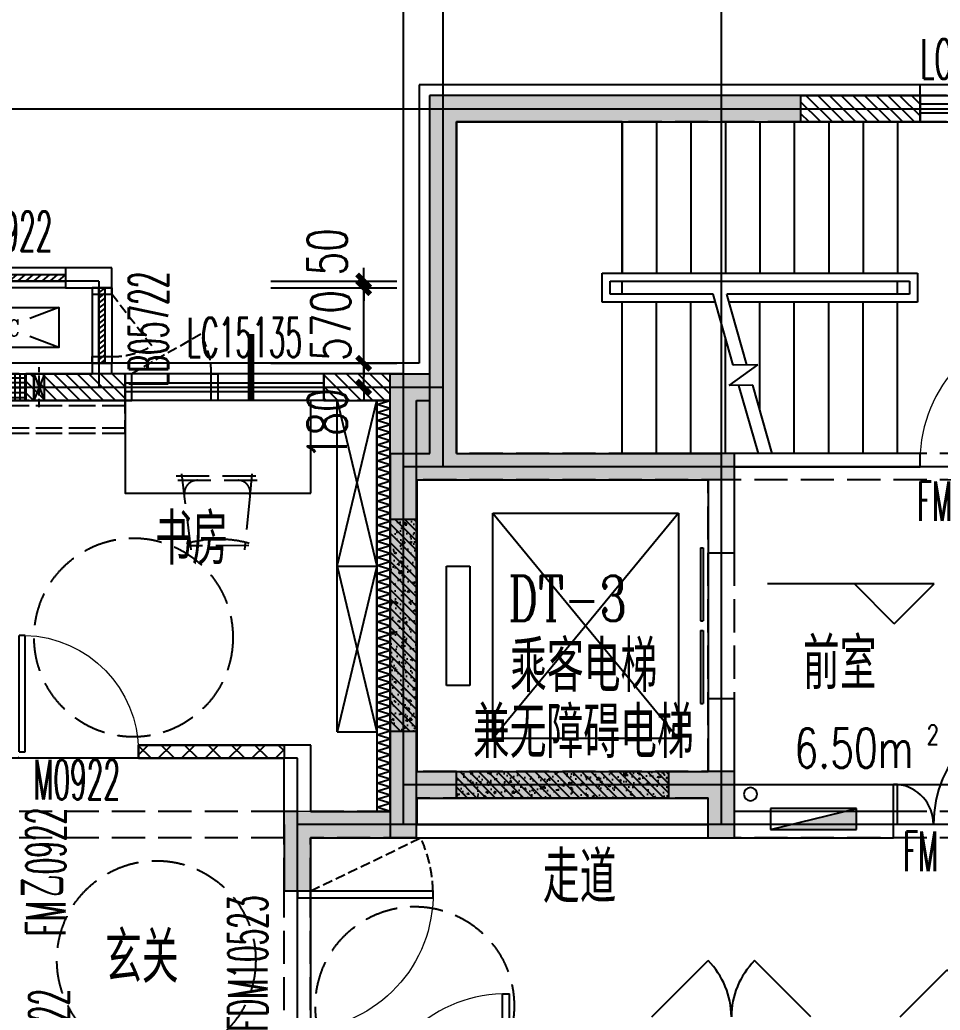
# Model space of a CAD drawing. Header units: millimetres. Extents: x 815519 to 890079, y 147095 to 251022.
# Drawn here: x 857584 to 864531, y 163096 to 170566 of the extents above; entities that cross this region are included whole.
import ezdxf

# ---------------------------------------------------------------- set-up
doc = ezdxf.new("R2010")
doc.units = ezdxf.units.MM
doc.header["$LTSCALE"] = 1000
for name, pattern in [('__DASH', [0.35, 0.25, -0.1]), ('DASH', [0.35, 0.25, -0.1]), ('DOTE', [61.468, 50.8, -5.08, 0.508, -5.08])]:
    doc.linetypes.add(name, pattern=pattern)
doc.layers.get('Defpoints').update_dxf_attribs({"color": 1})
for name, color, linetype in [('00000602', 7, 'Continuous'), ('A-WIND（门窗）', 155, 'Continuous'), ('DIM_ELEV', 3, 'Continuous'), ('DIM_IDEN', 3, 'Continuous'), ('DIM_SYMB', 3, 'Continuous'), ('DOOR_FIRE', 4, 'Continuous'), ('DOOR_FIRE_TEXT', 7, 'Continuous'), ('EQUIP_消火栓', 7, 'Continuous'), ('EVTR', 52, 'Continuous'), ('KTIAO', 125, 'Continuous'), ('PC_预制外墙', 11, 'Continuous'), ('PC_预制外墙填充', 252, 'Continuous'), ('PUB_DIM', 3, 'Continuous'), ('PUB_HATCH', 8, 'Continuous'), ('PUB_TEXT', 7, 'Continuous'), ('SPACE', 7, 'Continuous'), ('STAIR', 52, 'Continuous'), ('SURFACE', 6, 'Continuous'), ('VPIPE-消防', 1, 'Continuous'), ('WALL', 2, 'Continuous'), ('WINDOW', 4, 'Continuous'), ('WINDOW_TEXT', 7, 'Continuous'), ('家具', 47, 'Continuous'), ('屋面索引', 6, 'Continuous'), ('总内隔墙', 30, 'Continuous'), ('柱', 2, 'Continuous'), ('梁虚线', 134, 'DASH'), ('深色米黄', 30, 'Continuous'), ('看线', 163, 'Continuous'), ('砼墙', 3, 'Continuous'), ('空调', 9, 'Continuous'), ('面积框', 6, 'Continuous')]:
    doc.layers.add(name, color=color, linetype=linetype)
doc.layers.add('DOTE', color=1, linetype='DOTE', plot=False)
doc.layers.add('预留洞-空调', color=6, linetype='Continuous', lineweight=25)
doc.styles.add('_TCH_DIM_T3', font='SIMPLEX.shx', dxfattribs={"width": 0.7, "bigfont": 'GBCBIG.shx'})
doc.styles.add('_TCH_LABEL', font='COMPLEX', dxfattribs={"bigfont": 'GBCBIG'})
doc.styles.add('_TCH_SPACE', font='SIMPLEX', dxfattribs={"height": 5, "bigfont": 'GBCBIG'})
doc.styles.add('_TCH_WINDOW', font='SIMPLEX', dxfattribs={"height": 3.5, "bigfont": 'GBCBIG'})
doc.styles.add('COMPLEX', font='COMPLEX')
doc.dimstyles.new('_TCH_ARCH&&100', dxfattribs={"dimtxt": 297.5, "dimasz": 100, "dimexe": 250, "dimexo": 300, "dimgap": 100, "dimtad": 1, "dimdec": 0, "dimzin": 0, "dimdsep": 46, "dimtxsty": '_TCH_DIM_T3', "dimblk": 'ARCHTICK', "dimcen": 0.09, "dimclrt": 7, "dimazin": 2, "dimtfac": 1, "dimtdec": 0, "dimtix": 1, "dimtmove": 2, "dimatfit": 3, "dimfxl": 1, "dimtolj": 1, "dimtzin": 0, "dimarcsym": 0})
pattern_1 = [(45, (0, 0), (-35.355339, 35.355339), []), (50, (0, 0), (143.452037, -12.550427), [15, -165]), (355, (0, 0), (-27.750267, 150.438427), [12, -132]), (100.4514, (11.95, -1.05), (115.701876, 137.88791), [12.748038, -140.228422]), (46.1842, (0, 40), (213.44821, -33.103803), [22.5, -247.5]), (96.6356, (17.79, 37.24), (186.93254, 194.823574), [19.12206, -210.3426]), (351.1842, (0, 40), (186.93239, 194.82372), [18, -198]), (21, (20, 30), (119.38141, -80.523778), [15, -165]), (326, (20, 30), (48.663066, 145.03001), [12, -132]), (71.4514, (29.95, 23.29), (168.044526, 64.5061), [12.748038, -140.228422]), (37.5, (0, 0), (2.431971, 66.5787708), [0, -130.4, 0, -134, 0, -132.5]), (7.5, (0, 0), (52.6139075, 78.882342), [0, -76.4, 0, -127.4, 0, -50.5]), (327.5, (-44.6, 0), (106.764487, -4.5109743), [0, -50, 0, -156, 0, -207]), (317.5, (-64.6, 0), (116.637234, 20.020996), [0, -65, 0, -103.6, 0, -147])]

# ---------------------------------------------------------------- blocks, each defined once
blk = doc.blocks.new('_ArchTick')
at = {"color": 0, "linetype": 'ByBlock', "const_width": 0.4}
blk.add_lwpolyline([(-0.5, -0.5), (0.5, 0.5)], dxfattribs=at)
blk = doc.blocks.new('*D722')
at = {"layer": 'Defpoints', "color": 0, "transparency": 16777216}
for p in [(-330773.1, 359930), (-329773.1, 359930), (-330773.1, 359750)]:
    blk.add_point(p, dxfattribs=at)
at = {"layer": 'PUB_DIM', "color": 0, "lineweight": -2, "transparency": 16777216}
for p, q in [((-329773.1, 359930), (-329773.1, 360030)), ((-330473.1, 359930), (-329523.1, 359930)), ((-329773.1, 359750), (-329773.1, 359930)), ((-330473.1, 359750), (-329523.1, 359750)), ((-329773.1, 359750), (-329773.1, 359650))]:
    blk.add_line(p, q, dxfattribs=at)
at = {"layer": 'PUB_DIM', "color": 0, "lineweight": -2, "transparency": 16777216, "xscale": 100, "yscale": 100, "zscale": 100}
for p, rotation in [((-329773.1, 359930), 270), ((-329773.1, 359750), 90)]:
    blk.add_blockref('_ArchTick', p, dxfattribs=dict(at, rotation=rotation))
at = {"layer": 'PUB_DIM', "color": 7, "transparency": 16777216, "insert": (-330048.1, 359472.5), "char_height": 297.5, "attachment_point": 5, "rotation": 90, "style": '_TCH_DIM_T3'}
blk.add_mtext('\\A1;180', dxfattribs=at)
blk = doc.blocks.new('*D723')
at = {"layer": 'Defpoints', "color": 0, "transparency": 16777216}
for p in [(-330773.1, 360500), (-329773.1, 360500), (-330773.1, 359930)]:
    blk.add_point(p, dxfattribs=at)
at = {"layer": 'PUB_DIM', "color": 0, "lineweight": -2, "transparency": 16777216}
for p, q in [((-329773.1, 360500), (-329773.1, 360600)), ((-330473.1, 360500), (-329523.1, 360500)), ((-329773.1, 359930), (-329773.1, 360500)), ((-330473.1, 359930), (-329523.1, 359930)), ((-329773.1, 359930), (-329773.1, 359830))]:
    blk.add_line(p, q, dxfattribs=at)
at = {"layer": 'PUB_DIM', "color": 0, "lineweight": -2, "transparency": 16777216, "xscale": 100, "yscale": 100, "zscale": 100}
for p, rotation in [((-329773.1, 360500), 270), ((-329773.1, 359930), 90)]:
    blk.add_blockref('_ArchTick', p, dxfattribs=dict(at, rotation=rotation))
at = {"layer": 'PUB_DIM', "color": 7, "transparency": 16777216, "insert": (-330021.8, 360215), "char_height": 297.5, "attachment_point": 5, "rotation": 90, "style": '_TCH_DIM_T3'}
blk.add_mtext('\\A1;570', dxfattribs=at)
blk = doc.blocks.new('*D724')
at = {"layer": 'Defpoints', "color": 0, "transparency": 16777216}
for p in [(-330773.1, 360550), (-329773.1, 360550), (-330773.1, 360500)]:
    blk.add_point(p, dxfattribs=at)
at = {"layer": 'PUB_DIM', "color": 0, "lineweight": -2, "transparency": 16777216}
for p, q in [((-329773.1, 360550), (-329773.1, 360650)), ((-330473.1, 360550), (-329523.1, 360550)), ((-329773.1, 360500), (-329773.1, 360550)), ((-330473.1, 360500), (-329523.1, 360500)), ((-329773.1, 360500), (-329773.1, 360400))]:
    blk.add_line(p, q, dxfattribs=at)
at = {"layer": 'PUB_DIM', "color": 0, "lineweight": -2, "transparency": 16777216, "xscale": 100, "yscale": 100, "zscale": 100}
for p, rotation in [((-329773.1, 360550), 270), ((-329773.1, 360500), 90)]:
    blk.add_blockref('_ArchTick', p, dxfattribs=dict(at, rotation=rotation))
at = {"layer": 'PUB_DIM', "color": 7, "transparency": 16777216, "insert": (-330048.1, 360770.7), "char_height": 297.5, "attachment_point": 5, "rotation": 90, "style": '_TCH_DIM_T3'}
blk.add_mtext('\\A1;50', dxfattribs=at)
blk = doc.blocks.new('$DorLib2D$00000127')
at = {"color": 0, "linetype": 'Continuous'}
for p, q in [((-0.0333, 0.7949), (-0.5333, 0.7949)), ((-0.5333, 0.7949), (-0.5333, 0.6904)), ((-0.0333, 0.7949), (-0.0333, 0.6904)), ((0.0333, 0.7949), (0.0333, 0.6904)), ((0.5333, 0.7949), (0.0333, 0.7949)), ((0.5333, 0.7949), (0.5333, 0.6904)), ((-0.0333, 0.6904), (-0.5333, 0.6904)), ((0.5333, 0.6904), (0.0333, 0.6904)), ((0.5, 0.5), (-0.5, 0.5))]:
    blk.add_line(p, q, dxfattribs=at)
blk = doc.blocks.new('$DorLib2D$00000001')
for p, q in [((0.45, 0.975), (0.5, 0.975)), ((0.45, 0), (0.45, 0.975)), ((0.5, 0), (0.5, 0.975)), ((0.5, 0), (0.45, 0))]:
    blk.add_line(p, q)
at = {"lineweight": 13}
blk.add_arc((0.475, 0), 0.975, 91.46928, 180, dxfattribs=at)
blk = doc.blocks.new('$TCHSYS$WIN2D')
for p, q in [((-0.5, 0.5), (0.5, 0.5)), ((0.5, 0.1667), (-0.5, 0.1667)), ((0.5, -0.1667), (-0.5, -0.1667)), ((-0.5, -0.5), (0.5, -0.5))]:
    blk.add_line(p, q)
blk = doc.blocks.new('$DorLib2D$00000225')
at = {"color": 0}
for p, q in [((0.475, -0.0014), (0.475, 0.7521)), ((0.475, 0.7521), (0.5, 0.7521)), ((0.5, -0.0014), (0.5, 0.7521)), ((-0.5, 0), (-0.5, 0.252)), ((-0.475, 0.252), (-0.5, 0.252)), ((-0.475, 0), (-0.475, 0.252)), ((-0.475, 0), (-0.5, 0)), ((0.475, -0.0014), (0.5, -0.0014))]:
    blk.add_line(p, q, dxfattribs=at)
for centre, radius, start, end in [((0.5046, -0.0019), 0.7546, 92.24927, 179.72377), ((-0.5008, 0.0026), 0.2508, 359.78987, 84.09744)]:
    blk.add_arc(centre, radius, start, end, dxfattribs=at)
blk = doc.blocks.new('$DorLib2D$00000116')
at = {"color": 0}
for p, q in [((-0.5, 0), (-0.1464, 0.3536)), ((0.5, 0), (0.1464, 0.3536))]:
    blk.add_line(p, q, dxfattribs=at)
for centre, start, end in [((-0.5, 0), 0, 45), ((0.5, 0), 135, 180)]:
    blk.add_arc(centre, 0.5, start, end, dxfattribs=at)
blk = doc.blocks.new('10#-2单元-3C左侧楼梯间')
at = {"layer": 'EVTR'}
for p, q in [((-201595, 485250), (-200195, 485250)), ((-201595, 483550), (-201595, 485250)), ((-201595, 485250), (-200195, 483550)), ((-200195, 485250), (-201595, 483550)), ((-200195, 485250), (-200195, 483550)), ((-201945, 484850), (-201770, 484850)), ((-201945, 483950), (-201945, 484850)), ((-201770, 484850), (-201770, 483950)), ((-201770, 483950), (-201945, 483950)), ((-200195, 483550), (-201595, 483550))]:
    blk.add_line(p, q, dxfattribs=at)
at = {"layer": 'SURFACE'}
for p, q in [((-196990, 488480), (-202150, 488480)), ((-202150, 488480), (-202150, 486380)), ((-198370, 488400.3), (-198370, 488480))]:
    blk.add_line(p, q, dxfattribs=at)
at = {"layer": 'WALL'}
for p, q in [((-202070, 485700), (-202070, 488400)), ((-198370, 488400), (-202070, 488400)), ((-198370, 488200), (-198370, 488400)), ((-201870, 485700), (-201870, 488200)), ((-201870, 488200), (-198370, 488200)), ((-202370, 485700), (-202370, 483200)), ((-202370, 485700), (-202070, 485700)), ((-201870, 485700), (-199870, 485700)), ((-198370, 485700), (-199870, 485700)), ((-198370, 485600), (-198370, 485700)), ((-199770, 485600), (-198370, 485600)), ((-199770, 484950), (-199770, 485600)), ((-202170, 485500), (-202170, 483300)), ((-202170, 485500), (-201970, 485500)), ((-201970, 485500), (-199970, 485500)), ((-199970, 485500), (-199970, 484950)), ((-199970, 484950), (-199770, 484950)), ((-199770, 483850), (-199970, 483850)), ((-199970, 483850), (-199970, 483300)), ((-199770, 483200), (-199770, 483850)), ((-202170, 483300), (-199970, 483300)), ((-202370, 483200), (-202370, 482800)), ((-199770, 483000), (-199770, 483200)), ((-202170, 483100), (-199970, 483100)), ((-202170, 483100), (-202170, 482900)), ((-199970, 482900), (-199970, 483100)), ((-198570, 483000), (-199770, 483000)), ((-198570, 482800), (-198570, 483000)), ((-202170, 482900), (-199970, 482900)), ((-202370, 482800), (-199870, 482800)), ((-199870, 482800), (-198570, 482800))]:
    blk.add_line(p, q, dxfattribs=at)
at = {"layer": 'DOOR_FIRE'}
for name, p, xscale, yscale, zscale in [('$DorLib2D$00000001', (-197845, 485650), 1050, 1050, 100), ('$DorLib2D$00000225', (-197970, 482900), 1200, 1200, 200)]:
    blk.add_blockref(name, p, dxfattribs=dict(at, xscale=xscale, yscale=yscale, zscale=zscale))
at = {"layer": 'DOOR_FIRE', "zscale": 100, "rotation": 180}
for p, xscale, yscale in [((-199795, 481450), -1200, -1200), ((-198020, 481450), -1000, -1000)]:
    blk.add_blockref('$DorLib2D$00000116', p, dxfattribs=dict(at, xscale=xscale, yscale=yscale))
at = {"layer": 'WINDOW'}
ref = blk.add_blockref('$TCHSYS$WIN2D', (-197920, 488300), dxfattribs=dict(at, xscale=900, yscale=-200, zscale=900))
ref.add_attrib('A', 'LC09135', (-198368, 488526.2), dxfattribs={"layer": 'WINDOW_TEXT', "height": 297.5, "style": '_TCH_WINDOW', "width": 0.494118})
at = {"layer": 'WINDOW', "xscale": 1100, "yscale": 200, "zscale": 1100, "rotation": 90}
blk.add_blockref('$DorLib2D$00000127', (-199870, 484400), dxfattribs=at)
at = {"layer": 'DOOR_FIRE_TEXT', "style": '_TCH_WINDOW', "width": 0.494118}
for p in [(-198393, 485191.7), (-198498, 482550)]:
    blk.add_text('FM', height=297.5, dxfattribs=at).set_placement(p)
blk = doc.blocks.new('3A户型-平面')
at = {"layer": 'WINDOW'}
ref = blk.add_blockref('$DorLib2D$00000001', (1068106, -1137121), dxfattribs=dict(at, xscale=1050, yscale=1050, zscale=1050))
ref.add_attrib('A', 'FDM10523', (1067570.5, -1137603.4), dxfattribs={"layer": 'WINDOW_TEXT', "height": 297.5, "style": '_TCH_WINDOW', "width": 0.494118})
blk = doc.blocks.new('10#楼-房间功能')
at = {"layer": 'PUB_TEXT', "style": '_TCH_LABEL'}
for s, p in [('书房', (-331347.4, 418422.4)), ('前室', (-326458, 417482.2)), ('乘客电梯', (-328668, 417461.7)), ('兼无障碍电梯', (-328948.9, 416963.2)), ('走道', (-328420.8, 415871)), ('玄关', (-331725.6, 415266.5))]:
    blk.add_text(s, height=385.82, dxfattribs=at).set_placement(p)
at = {"layer": 'PUB_TEXT', "style": '_TCH_LABEL', "width": 0.705882}
blk.add_text('DT-3', height=340, dxfattribs=at).set_placement((-328682, 417997.2))
blk = doc.blocks.new('10#-剪力墙-初')
at = {"layer": 'PUB_HATCH'}
blk.add_hatch(color=256, dxfattribs=at).paths.add_polyline_path([(674412.9, -136000.9), (674412.9, -133900.9), (671612.9, -133900.6), (671612.9, -134100.6), (674212.9, -134100.9), (674212.9, -136600.9), (672112.9, -136600.9), (672112.9, -136800.9), (674512.9, -136800.9), (674512.9, -139000.9), (672112.9, -139000.9), (672112.9, -139500.9), (672312.9, -139500.9), (672312.9, -139200.9), (674512.9, -139200.9), (674512.9, -139500.9), (675312.9, -139500.9), (675312.9, -139900.9), (675512.9, -139900.9), (675512.9, -139300.9), (674712.9, -139300.9), (674712.9, -136000.9)])
at = {"layer": '柱', "color": 6, "ltscale": 1, "const_width": 10}
for points in [[(674212.9, -136000.9), (674212.9, -136600.9)], [(674712.9, -136800.9), (674712.9, -136000.9), (674412.9, -136000.9)], [(674212.9, -136800.9), (674512.9, -136800.9)]]:
    blk.add_lwpolyline(points, dxfattribs=at)
at = {"layer": '砼墙', "color": 5, "ltscale": 1, "const_width": 10}
for points in [[(674212.9, -136000.9), (674212.9, -134100.9), (671612.9, -134100.6), (671612.9, -133900.6), (674412.9, -133900.9), (674412.9, -136000.9)], [(674212.9, -136800.9), (672112.9, -136800.9), (672112.9, -136600.9), (674212.9, -136600.9)], [(674712.9, -136800.9), (674712.9, -139000.9), (674712.9, -139300.9), (675512.9, -139300.9), (675512.9, -139900.9), (675312.9, -139900.9), (675312.9, -139500.9), (674512.9, -139500.9), (674512.9, -139200.9), (672312.9, -139200.9), (672312.9, -139500.9), (672112.9, -139500.9), (672112.9, -139000.9), (674512.9, -139000.9), (674512.9, -136800.9)]]:
    blk.add_lwpolyline(points, dxfattribs=at)
blk = doc.blocks.new('dddfg')
at = {"layer": '空调'}
for p, q in [((-230086.3, 24543.2), (-230086.3, 24368.2)), ((-229986.3, 24543.2), (-230086.3, 24543.2)), ((-230046.3, 24543.2), (-230046.3, 24368.2)), ((-229836.3, 24543.2), (-229936.3, 24543.2)), ((-229876.3, 24543.2), (-229876.3, 24368.2)), ((-229836.3, 24543.2), (-229836.3, 24368.2)), ((-230086.3, 24318.2), (-230086.3, 24118.2)), ((-230046.3, 24318.2), (-230046.3, 24118.2)), ((-229876.3, 24318.2), (-229876.3, 24118.2)), ((-229836.3, 24318.2), (-229836.3, 24118.2)), ((-230086.3, 24068.2), (-230086.3, 23868.2)), ((-230046.3, 24068.2), (-230046.3, 23868.2)), ((-229876.3, 24068.2), (-229876.3, 23868.2)), ((-229836.3, 24068.2), (-229836.3, 23868.2)), ((-230086.3, 23818.2), (-230086.3, 23643.2)), ((-230046.3, 23818.2), (-230046.3, 23643.2)), ((-229876.3, 23818.2), (-229876.3, 23643.2)), ((-229836.3, 23818.2), (-229836.3, 23643.2)), ((-230086.3, 23643.2), (-229986.3, 23643.2)), ((-229936.3, 23643.2), (-229836.3, 23643.2))]:
    blk.add_line(p, q, dxfattribs=at)
blk = doc.blocks.new('空调室外机')
at = {"linetype": 'ByBlock', "ltscale": 0.4}
for p, q in [((-375.2, 159.4), (-155.4, 76.9)), ((205, 76.9), (424.8, 159.4)), ((-375.2, -140.6), (-155.4, -58.2)), ((205, -58.2), (424.8, -140.6))]:
    blk.add_line(p, q, dxfattribs=at)
blk.add_lwpolyline([(424.8, -140.6), (424.8, 159.4), (-375.2, 159.4), (-375.2, -140.6)], close=True, dxfattribs=at)
at = {"style": 'COMPLEX', "width": 0.8}
blk.add_attdef('AC', (-83.7, -57, 0), '', height=125, dxfattribs=at)
blk = doc.blocks.new('$WINLIB2D$00000001')
for p, q in [((-0.5, 0.5), (0.5, 0.5)), ((-0.5, 0.5), (-0.5, -0.5)), ((0.5, -0.5), (0.5, 0.5)), ((0.5, 0.1667), (-0.5, 0.1667)), ((0.5, -0.1667), (-0.5, -0.1667)), ((-0.5, -0.5), (0.5, -0.5))]:
    blk.add_line(p, q)
blk = doc.blocks.new('$WINLIB2D$00000039')
at = {"color": 0}
for points in [[(-0.5, 0.5), (-0.5, -0.5)], [(0.5, 0.5), (-0.5, 0.5)], [(0.5, -0.5), (0.5, 0.5)], [(-0.5, 0.1667), (0.5, 0.1667)], [(-0.3839, -0.1667), (-0.448, 0.1667)], [(-0.3159, -0.1667), (-0.38, 0.1667)], [(-0.2479, -0.1667), (-0.312, 0.1667)], [(-0.1799, -0.1667), (-0.244, 0.1667)], [(-0.1119, -0.1667), (-0.176, 0.1667)], [(-0.0439, -0.1667), (-0.108, 0.1667)], [(0.0241, -0.1667), (-0.04, 0.1667)], [(0.0921, -0.1667), (0.028, 0.1667)], [(0.16, -0.1667), (0.0959, 0.1667)], [(0.228, -0.1667), (0.1639, 0.1667)], [(0.296, -0.1667), (0.2319, 0.1667)], [(0.364, -0.1667), (0.2999, 0.1667)], [(0.432, -0.1667), (0.3679, 0.1667)], [(0.5, -0.1667), (0.4359, 0.1667)], [(-0.4519, -0.1667), (-0.5, 0.0836)], [(-0.5, -0.1667), (0.5, -0.1667)], [(0.5, -0.5), (-0.5, -0.5)]]:
    blk.add_lwpolyline(points, dxfattribs=at)
blk = doc.blocks.new('3-Ba户型-右')
at = {"layer": 'A-WIND（门窗）', "linetype": 'DASH', "ltscale": 0.3}
for p, q in [((-682329.1, 357710.4), (-682629.1, 358100)), ((-681959.4, 357800), (-682479.1, 357500)), ((-681129.1, 353600), (-680298.3, 354000))]:
    blk.add_line(p, q, dxfattribs=at)
at = {"layer": 'A-WIND（门窗）'}
for points in [[(-682629.1, 358150), (-682779.1, 358150), (-682779.1, 358100), (-682629.1, 358100)], [(-682629.1, 357580), (-682779.1, 357580), (-682779.1, 357630), (-682629.1, 357630)], [(-682529.1, 357500), (-682529.1, 357300), (-682479.1, 357300), (-682479.1, 357500)], [(-681829.1, 357500), (-681829.1, 357300), (-681879.1, 357300), (-681879.1, 357500)]]:
    blk.add_lwpolyline(points, close=True, dxfattribs=at)
at = {"layer": 'A-WIND（门窗）', "linetype": 'DASH', "ltscale": 0.3}
for centre, radius, start, end in [((-682479.1, 357500), 600, 0, 30), ((-682629.1, 358230), 600, 270, 300), ((-681229.1, 353573.7), 1023.7, 1.46928, 24.60508)]:
    blk.add_arc(centre, radius, start, end, dxfattribs=at)
at = {"layer": 'STAIR', "color": 8, "linetype": '__DASH'}
for centre in [(-682466.1, 355511.3), (-682294.2, 353077.7), (-680343.3, 352731.8)]:
    blk.add_circle(centre, 750, dxfattribs=at)
at = {"layer": 'SURFACE'}
for p, q in [((-682779.1, 357580), (-684079.1, 357580)), ((-680309.1, 357580), (-682629.1, 357580))]:
    blk.add_line(p, q, dxfattribs=at)
at = {"layer": 'WALL'}
for p, q in [((-682629.1, 358300), (-682979.1, 358300)), ((-682979.1, 358300), (-682979.1, 358150)), ((-682629.1, 358150), (-682629.1, 358300)), ((-682979.1, 358150), (-682779.1, 358150)), ((-682779.1, 358150), (-682629.1, 358150)), ((-682629.1, 357580), (-682779.1, 357580)), ((-682779.1, 357580), (-682779.1, 357500)), ((-682629.1, 357500), (-682629.1, 357580)), ((-683429.1, 357500), (-682779.1, 357500)), ((-682529.1, 357500), (-682629.1, 357500)), ((-682529.1, 357300), (-682529.1, 357500)), ((-680429.1, 357500), (-681029.1, 357500)), ((-681029.1, 357500), (-681029.1, 357300)), ((-680429.1, 357500), (-680229.1, 357500)), ((-683429.1, 357300), (-682629.1, 357300)), ((-682629.1, 357300), (-682529.1, 357300)), ((-681029.1, 357300), (-680529.1, 357300)), ((-680529.1, 354200), (-680529.1, 357300)), ((-680329.1, 354000), (-680329.1, 357300)), ((-680329.1, 357300), (-680229.1, 357300)), ((-681129.1, 354700), (-682429.1, 354700)), ((-682429.1, 354700), (-682429.1, 354600)), ((-681129.1, 354200), (-681129.1, 354700)), ((-682429.1, 354600), (-681329.1, 354600)), ((-681329.1, 354100), (-681329.1, 354600)), ((-681129.1, 354200), (-680529.1, 354200)), ((-681329.1, 354100), (-681329.1, 353600)), ((-681129.1, 354000), (-680329.1, 354000)), ((-681129.1, 353600), (-681129.1, 354000)), ((-681329.1, 353600), (-681129.1, 353600))]:
    blk.add_line(p, q, dxfattribs=at)
at = {"layer": 'WINDOW'}
blk.add_line((-681129.1, 352550), (-681129.1, 353600), dxfattribs=at)
at = {"layer": '家具'}
for p, q in [((-680929.1, 354799.9), (-680929.1, 357299.9)), ((-680929.1, 356049.9), (-680629.1, 357299.9)), ((-680929.1, 357299.9), (-680629.1, 356049.9)), ((-680629.1, 354799.9), (-680629.1, 357299.9)), ((-680929.1, 356049.9), (-680629.1, 356049.9)), ((-680929.1, 356049.9), (-680629.1, 354799.9)), ((-680629.1, 356049.9), (-680929.1, 354799.9)), ((-680929.1, 354799.9), (-680629.1, 354799.9))]:
    blk.add_line(p, q, dxfattribs=at)
at = {"layer": '家具', "linetype": 'DASH'}
for p, q in [((-682144, 356730.1), (-681515.3, 356730.1)), ((-682081.3, 356578.5), (-682102.4, 356746.6)), ((-681572.1, 356746.6), (-681588.6, 356577.1)), ((-682131.9, 356697.1), (-681527.4, 356697.1)), ((-682030.3, 356172.4), (-682081, 356576.1)), ((-681588.7, 356576.1), (-681628.1, 356172.4)), ((-681594.9, 356204.3), (-682064, 356202.1))]:
    blk.add_line(p, q, dxfattribs=at)
at = {"layer": '家具'}
blk.add_lwpolyline([(-681129.1, 356599.9), (-681129.1, 357299.9), (-682529.1, 357299.9), (-682529.1, 356599.9)], close=True, dxfattribs=at)
at = {"layer": '家具', "linetype": 'DASH'}
for centre, radius, start, end in [((-681984, 356598.1), 99, 90, 185.71059), ((-681677, 356605.9), 91.2, 348.84673, 88.82053), ((-681825.5, 355374.1), 878.6, 74.67211, 105.89044)]:
    blk.add_arc(centre, radius, start, end, dxfattribs=at)
at = {"layer": '深色米黄'}
blk.add_line((-680629.1, 357299.9), (-680629.1, 354200), dxfattribs=at)
at = {"layer": 'KTIAO', "extrusion": (0, 0, -1)}
ref = blk.add_blockref('空调室外机', (683404.2, 357840.6), dxfattribs=dict(at, zscale=-1))
ref.add_attrib('AC', '2AC', (-683587.2, 357783.6), dxfattribs={"layer": '0', "height": 125, "style": 'COMPLEX', "width": 0.8})
at = {"layer": 'WINDOW'}
ref = blk.add_blockref('$WINLIB2D$00000039', (-683429.1, 358225), dxfattribs=dict(at, xscale=900, yscale=-150, zscale=900, rotation=359.9999974815812))
ref.add_attrib('A', 'LB0922', (-683821.1, 358426.2), dxfattribs={"layer": 'WINDOW_TEXT', "height": 297.5, "rotation": 360, "style": '_TCH_WINDOW', "width": 0.494118})
ref = blk.add_blockref('$WINLIB2D$00000039', (-682704.1, 357865), dxfattribs=dict(at, xscale=570, yscale=150, zscale=570, rotation=89.999999999975))
ref.add_attrib('A', 'LB05722', (-682205.3, 357403), dxfattribs={"layer": 'WINDOW_TEXT', "height": 297.5, "rotation": 90, "style": '_TCH_WINDOW', "width": 0.494118})
ref = blk.add_blockref('$WINLIB2D$00000001', (-681779.1, 357400), dxfattribs=dict(at, xscale=-1500, yscale=-200, zscale=-1500, rotation=359.999997727804))
ref.add_attrib('A', 'LC15135', (-682063.1, 357626.2), dxfattribs={"layer": 'WINDOW_TEXT', "height": 297.5, "rotation": 360, "style": '_TCH_WINDOW', "width": 0.494118})
ref = blk.add_blockref('$DorLib2D$00000001', (-682879.1, 354650), dxfattribs=dict(at, xscale=-900, yscale=900, zscale=-900, rotation=359.9999977879744))
ref.add_attrib('A', 'M0922', (-683222.1, 354290.3), dxfattribs={"layer": 'WINDOW_TEXT', "height": 297.5, "rotation": 360, "style": '_TCH_WINDOW', "width": 0.494118})
ref = blk.add_blockref('$DorLib2D$00000001', (-681229.1, 353075), dxfattribs=dict(at, xscale=1050, yscale=-1050, zscale=1050, rotation=90))
ref.add_attrib('A', 'FDM10523', (-681455.3, 352539.5), dxfattribs={"layer": 'WINDOW_TEXT', "height": 297.5, "rotation": 90, "style": '_TCH_WINDOW', "width": 0.494118})
ref = blk.add_blockref('$DorLib2D$00000001', (-683479.1, 352550), dxfattribs=dict(at, xscale=900, yscale=900, zscale=900, rotation=90))
ref.add_attrib('A', 'M0922', (-682955.3, 352207), dxfattribs={"layer": 'WINDOW_TEXT', "height": 297.5, "rotation": 90, "style": '_TCH_WINDOW', "width": 0.494118})
at = {"layer": '空调', "rotation": 270}
blk.add_blockref('dddfg', (-707072.3, 127213.7), dxfattribs=at)
at = {"layer": 'DOOR_FIRE_TEXT', "style": '_TCH_WINDOW'}
for s, height, width, p in [('0922', 297.5, 0.494118, (-682979.1, 353724)), ('乙', 337.6, 0.7, (-682979.1, 353552)), ('FM', 297.5, 0.494118, (-682979.1, 353258))]:
    blk.add_text(s, height=height, rotation=90, dxfattribs=dict(at, width=width)).set_placement(p)
blk = doc.blocks.new('A$C1AEB30FF')
h = blk.add_hatch(color=8)
h.dxf.hatch_style = 1
h.paths.add_polyline_path([(40, -200), (0, -100), (40, 0)])
h.paths.add_polyline_path([(-40, -200), (0, -100), (-40, 0)])
at = {"color": 2, "linetype": 'DASH', "ltscale": 0.25}
blk.add_lwpolyline([(0, 50), (0, -250)], dxfattribs=at)
for points in [[(40, -200), (40, 0), (-40, 0), (-40, -200), (40, -200)], [(-40, -200), (0, -100), (-40, 0), (-40, -200)], [(40, -200), (0, -100), (40, 0), (40, -200)]]:
    blk.add_lwpolyline(points)
blk = doc.blocks.new("3B'雨水")
at = {"layer": '预留洞-空调', "xscale": -1, "rotation": 180}
blk.add_blockref('A$C1AEB30FF', (-543564.2, 696790.5), dxfattribs=at)
blk = doc.blocks.new('$LinePat$保温板2')
at = {"color": 0}
for p, q in [((0, -50), (15, 0)), ((15, 0), (30, -50))]:
    blk.add_line(p, q, dxfattribs=at)
blk = doc.blocks.new('井道隔声')
at = {"layer": '看线'}
blk.add_lwpolyline([(38400.4, 359649.9), (38300.4, 359649.9), (38300.4, 356550), (38400.4, 356550)], close=True, dxfattribs=at)
at = {"layer": '看线', "xscale": 2.026095496201461, "yscale": 2, "zscale": 2, "rotation": 90}
for p in [(38300.4, 359589.1), (38300.4, 359528.4), (38300.4, 359467.6), (38300.4, 359406.8), (38300.4, 359346), (38300.4, 359285.2), (38300.4, 359224.4), (38300.4, 359163.7), (38300.4, 359102.9), (38300.4, 359042.1), (38300.4, 358981.3), (38300.4, 358920.5), (38300.4, 358859.7), (38300.4, 358799), (38300.4, 358738.2), (38300.4, 358677.4), (38300.4, 358616.6), (38300.4, 358555.8), (38300.4, 358495.1), (38300.4, 358434.3), (38300.4, 358373.5), (38300.4, 358312.7), (38300.4, 358251.9), (38300.4, 358191.1), (38300.4, 358130.4), (38300.4, 358069.6), (38300.4, 358008.8), (38300.4, 357948), (38300.4, 357887.2), (38300.4, 357826.4), (38300.4, 357765.7), (38300.4, 357704.9), (38300.4, 357644.1), (38300.4, 357583.3), (38300.4, 357522.5), (38300.4, 357461.7), (38300.4, 357401), (38300.4, 357340.2), (38300.4, 357279.4), (38300.4, 357218.6), (38300.4, 357157.8), (38300.4, 357097), (38300.4, 357036.3), (38300.4, 356975.5), (38300.4, 356914.7), (38300.4, 356853.9), (38300.4, 356793.1), (38300.4, 356732.3), (38300.4, 356671.6), (38300.4, 356610.8), (38300.4, 356550)]:
    blk.add_blockref('$LinePat$保温板2', p, dxfattribs=at)
blk = doc.blocks.new('$TwtSys$00000434')
for p, q in [((-0.5, 0.5), (-0.5, -0.5)), ((-0.5, -0.5), (0.5, 0.5)), ((0.5, 0.5), (-0.5, 0.5)), ((0.5, -0.5), (0.5, 0.5)), ((-0.5, -0.5), (0.5, -0.5))]:
    blk.add_line(p, q)
blk.add_solid([(0.5, -0.5), (0.5, 0.5), (-0.5, -0.5)])
blk = doc.blocks.new('10#-消火栓')
at = {"layer": 'VPIPE-消防', "linetype": 'Continuous'}
blk.add_circle((-223994.1, 973964.6), 50, dxfattribs=at)
at = {"layer": 'EQUIP_消火栓', "xscale": -650, "yscale": 160, "zscale": 650}
blk.add_blockref('$TwtSys$00000434', (-224469.1, 973776.9), dxfattribs=at)
blk = doc.blocks.new('10#-ZPS-填充')
at = {"layer": '总内隔墙', "linetype": 'ByBlock'}
h = blk.add_hatch(dxfattribs=at)
h.set_pattern_fill('ANSI37', color=30, scale=1000)
h.set_pattern_definition([(45, (-1714200.95, 1041073.46), (-88.388348, 88.388348), []), (135, (-1714200.95, 1041073.46), (-88.388348, -88.388348), [])])
h.paths.add_polyline_path([(-213130, 1156175), (-211830, 1156175), (-211830, 1156075), (-213130, 1156075)])
h.paths.add_polyline_path([(-213130, 1155275), (-213030, 1155275), (-213030, 1156074.5), (-213130, 1156074.5)])
h.paths.add_polyline_path([(-214530, 1155275), (-213030, 1155275), (-213030, 1155175), (-214530, 1155175)])
h.paths.add_polyline_path([(-213430, 1153775), (-214530, 1153775), (-214530, 1153875), (-213430, 1153875)])
h.paths.add_polyline_path([(-214530, 1159374.5), (-214630, 1159374.5), (-214630, 1156775), (-214530, 1156775)])
h.paths.add_polyline_path([(-216730, 1153975), (-216930, 1153975), (-216930, 1154625), (-216730, 1154625)])
h.paths.add_polyline_path([(-216730, 1149875), (-216930, 1149875), (-216930, 1153775), (-216730, 1153775)])
h.paths.add_polyline_path([(-216730, 1153773.9), (-217379.9, 1153774.9), (-217379.9, 1153975), (-216730, 1153975)])
h.paths.add_polyline_path([(-222830, 1148775), (-223030, 1148775), (-223030, 1145275), (-222830, 1145275)])
h.paths.add_polyline_path([(-224080.2, 1149975), (-224280.2, 1149975), (-224280.2, 1148675), (-224080.2, 1148675)])
h.paths.add_polyline_path([(-224280.2, 1149375), (-226030, 1149375), (-226030, 1149275), (-224280.2, 1149275)])
h.paths.add_polyline_path([(-226230, 1150625), (-226030, 1150625), (-226030, 1148775), (-226230, 1148775)])
h.paths.add_polyline_path([(-227979.8, 1149375), (-226230, 1149375), (-226230, 1149275), (-227979.8, 1149275)])
h.paths.add_polyline_path([(-227979.8, 1148675), (-228180, 1148675), (-228180, 1149975), (-227979.8, 1149975)])
h.paths.add_polyline_path([(-229230, 1145275), (-229430, 1145275), (-229430, 1148775), (-229230, 1148775)])
h.paths.add_polyline_path([(-235530, 1153775), (-235330, 1153775), (-235330, 1149875), (-235530, 1149875)])
h.paths.add_polyline_path([(-235530, 1153975), (-234880, 1153975), (-234880, 1153775), (-235530, 1153775)])
h.paths.add_polyline_path([(-235530, 1153975), (-235330, 1153975), (-235330, 1154925), (-235530, 1154925)])
h.paths.add_polyline_path([(-239030, 1153675), (-239230, 1153675), (-239230, 1153575), (-239030, 1153575)])
h.paths.add_polyline_path([(-241830, 1156075), (-239230, 1156075), (-239230, 1156175), (-241830, 1156175)])
h.paths.add_polyline_path([(-214530, 1154175), (-214630, 1154175), (-214630, 1153775), (-214530, 1153775)])
h.paths.add_polyline_path([(-214730, 1156775), (-214730, 1156675), (-214530, 1156675), (-214530, 1156775)])
h.paths.add_polyline_path([(-215630, 1156675), (-215630, 1156775), (-216730, 1156775), (-216730, 1156675)])
h.paths.add_polyline_path([(-214630, 1156275), (-214530, 1156275), (-214530, 1156675), (-214630, 1156675)])
h.paths.add_polyline_path([(-214530, 1155375), (-214630, 1155375), (-214630, 1155075), (-214530, 1155075)])
h.paths.add_polyline_path([(-223130, 1149975), (-223130, 1149875), (-223030, 1149875), (-223030, 1149975)])
h.paths.add_polyline_path([(-224030, 1149875), (-224030, 1149975), (-224080.2, 1149975), (-224080.2, 1149875)])
h.paths.add_polyline_path([(-221830, 1148775), (-221830, 1148675), (-220430, 1148675), (-220430, 1148775)])
h.paths.add_polyline_path([(-222730, 1148675), (-222730, 1148775), (-222830, 1148775), (-222830, 1148675)])
h.paths.add_polyline_path([(-224030, 1148675), (-224030, 1148775), (-224080.2, 1148775), (-224080.2, 1148675)])
h.paths.add_polyline_path([(-223130, 1148775), (-223130, 1148675), (-223030, 1148675), (-223030, 1148775)])
h.paths.add_polyline_path([(-229130, 1149875), (-229130, 1149975), (-229230, 1149975), (-229230, 1149875)])
h.paths.add_polyline_path([(-228230, 1149975), (-228230, 1149875), (-228179.8, 1149875), (-228179.8, 1149975)])
h.paths.add_polyline_path([(-228230, 1148775), (-228230, 1148675), (-228179.8, 1148675), (-228179.8, 1148775)])
h.paths.add_polyline_path([(-229130, 1148675), (-229130, 1148775), (-229230, 1148775), (-229230, 1148675)])
h.paths.add_polyline_path([(-229530, 1148775), (-229530, 1148675), (-229430, 1148675), (-229430, 1148775)])
h.paths.add_polyline_path([(-230430, 1148675), (-230430, 1148775), (-231830, 1148775), (-231830, 1148675)])
h.paths.add_polyline_path([(-233730, 1153075), (-233630, 1153075), (-233630, 1153777.9), (-233730, 1153777.9)])
h.paths.add_polyline_path([(-233630, 1152275), (-233730, 1152275), (-233730, 1151675), (-233630, 1151675)])
h.paths.add_polyline_path([(-237030, 1156076.4), (-237030, 1156273.6), (-237130, 1156273.6), (-237130, 1156076.4)])
h.paths.add_polyline_path([(-236230, 1156273.6), (-236230, 1156076.4), (-235530, 1156076.4), (-235530, 1156273.6)])
h.paths.add_polyline_path([(-239130, 1157275), (-239030, 1157275), (-239030, 1157375), (-239130, 1157375)])
h.paths.add_polyline_path([(-239030, 1156375), (-239130, 1156375), (-239130, 1156275), (-239030, 1156275)])
h.paths.add_polyline_path([(-239030, 1151775), (-239230, 1151775), (-239230, 1150875), (-239030, 1150875)])
h.paths.add_polyline_path([(-239230, 1152675), (-239030, 1152675), (-239030, 1152975), (-239230, 1152975)])
h.paths.add_polyline_path([(-218630, 1153075), (-218530, 1153075), (-218530, 1153775), (-218630, 1153775)])
h.paths.add_polyline_path([(-218630, 1151675), (-218530, 1151675), (-218530, 1152275), (-218630, 1152275)], flags=16)
at = {"layer": '总内隔墙', "color": 30, "linetype": 'ByBlock'}
blk.add_lwpolyline([(-215630, 1156675), (-215630, 1156775), (-216730, 1156775), (-216730, 1156675), (-215630, 1156675)], dxfattribs=at)
blk = doc.blocks.new('DAAB')
at = {"layer": '梁虚线', "ltscale": 1}
for p, q in [((232817.7, -663615.6), (234617.7, -663615.3)), ((232817.7, -663815.6), (234617.7, -663815.3)), ((237717.7, -665715.6), (243017.7, -665715.6)), ((237717.7, -665915.6), (243017.7, -665915.6)), ((232617.7, -666315.6), (235117.7, -666315.6)), ((232617.7, -666515.6), (235117.7, -666515.6)), ((235117.7, -668715.6), (235117.7, -666515.6)), ((235317.7, -668715.6), (235317.7, -666515.6)), ((232617.7, -669015.6), (235117.7, -669015.6)), ((238517.7, -669015.6), (243417.7, -669015.6)), ((232617.7, -669215.6), (235117.7, -669215.6)), ((238517.7, -669215.6), (243417.7, -669215.6)), ((238317.7, -675415.6), (238317.7, -669615.6)), ((238517.7, -675415.6), (238517.7, -669615.6))]:
    blk.add_line(p, q, dxfattribs=at)
for points in [[(234617.7, -663815.3), (234617.7, -663615.3)], [(234617.7, -663615.3), (237417.7, -663615.6)], [(237417.7, -665715.6), (237417.7, -663615.6)], [(234617.7, -663815.3), (237217.7, -663815.6)], [(237217.7, -665715.6), (237217.7, -663815.6)], [(237217.7, -665715.6), (237217.7, -666315.6)], [(237717.7, -666515.6), (237717.7, -665715.6), (237417.7, -665715.6)], [(235117.7, -666315.6), (237217.7, -666315.6)], [(235117.7, -666515.6), (235117.7, -666315.6)], [(235117.7, -666515.6), (237217.7, -666515.6)], [(237217.7, -666515.6), (237517.7, -666515.6)], [(237517.7, -668715.6), (237517.7, -666515.6)], [(237717.7, -668715.6), (237717.7, -666515.6)], [(235117.7, -669215.6), (235117.7, -668715.6)], [(235117.7, -668715.6), (237517.7, -668715.6)], [(237717.7, -669015.6), (237717.7, -668715.6)], [(235317.7, -669215.6), (235317.7, -668915.6)], [(235317.7, -668915.6), (237517.7, -668915.6)], [(237517.7, -669215.6), (237517.7, -668915.6)], [(237717.7, -669015.6), (238517.7, -669015.6)], [(238517.7, -669615.6), (238517.7, -669015.6)], [(235317.7, -669215.6), (235117.7, -669215.6)], [(237517.7, -669215.6), (238317.7, -669215.6)], [(238317.7, -669615.6), (238317.7, -669215.6)], [(238517.7, -669615.6), (238317.7, -669615.6)]]:
    blk.add_lwpolyline(points, dxfattribs=at)
blk = doc.blocks.new('10#-标准层-装备式')
at = {"layer": 'PC_预制外墙填充'}
h = blk.add_hatch(dxfattribs=at)
h.set_pattern_fill('ANSI31', color=256, scale=500, style=0)
h.set_pattern_definition([(45, (-572752.71, 434421.08), (-44.194174, 44.194174), [])])
h.paths.add_polyline_path([(198313.5, 539000), (198513.5, 539000), (198513.5, 539600), (198313.5, 539600)])
h.paths.add_polyline_path([(195313.5, 539000), (195113.5, 539000), (195113.5, 539600), (195313.5, 539600)])
h.paths.add_polyline_path([(188313.5, 537000), (188113.5, 537000), (188113.5, 536400), (188313.5, 536400)])
h.paths.add_polyline_path([(183313.5, 536400), (183113.5, 536400), (183113.5, 537000), (183313.5, 537000)])
h.paths.add_polyline_path([(181513.5, 536400), (181513.5, 537000)])
h.paths.add_polyline_path([(181713.5, 537000), (181513.5, 537000), (181513.5, 536400), (181713.5, 536400)])
h.paths.add_polyline_path([(176713.5, 536400), (176513.5, 536400), (176513.5, 537000), (176713.5, 537000)])
h.paths.add_polyline_path([(169313.5, 538000), (169513.5, 538000), (169513.5, 538800), (169313.5, 538800)])
h.paths.add_polyline_path([(165813.5, 538000), (166013.5, 538000), (166013.5, 538800), (165813.5, 538800)])
h.paths.add_polyline_path([(166513.5, 547200), (165813.5, 547200), (165813.5, 547400), (166513.5, 547400)])
h.paths.add_polyline_path([(185513.5, 543700), (185713.5, 543700), (185713.5, 543000), (185513.5, 543000)])
h.paths.add_polyline_path([(179313.5, 543000), (179113.5, 543000), (179113.5, 543700), (179313.5, 543700)])
h.paths.add_polyline_path([(198313.5, 543000), (198513.5, 543000), (198513.5, 541500), (198313.5, 541500)])
h.paths.add_polyline_path([(197613.5, 539000), (197613.5, 538800), (198513.5, 538800), (198513.5, 539000)])
h.paths.add_polyline_path([(196113.5, 538800), (196113.5, 539000), (195113.5, 539000), (195113.5, 538800)])
h.paths.add_polyline_path([(194813.5, 550500), (194813.5, 550700), (194163.5, 550700), (194163.5, 550500)])
h.paths.add_polyline_path([(193013.5, 550700), (193013.5, 550500), (193763.5, 550500), (193763.5, 550700)])
h.paths.add_polyline_path([(191513.5, 550500), (191513.5, 550700), (191013.5, 550700), (191013.5, 550500)])
h.paths.add_polyline_path([(187013.5, 552800.3), (187013.5, 552600), (187913.5, 552600), (187913.5, 552800.3)])
h.paths.add_polyline_path([(185713.5, 549800), (185913.5, 549800), (185913.5, 549900), (185713.5, 549900)])
h.paths.add_polyline_path([(185913.5, 548000), (185713.5, 548000), (185713.5, 547700), (185913.5, 547700)])
h.paths.add_polyline_path([(187213.5, 544400), (187413.5, 544400), (187413.5, 544900), (187213.5, 544900)])
h.paths.add_polyline_path([(187413.5, 543798.4), (187213.5, 543798.4), (187213.5, 543700), (187413.5, 543700)])
h.paths.add_polyline_path([(186313.5, 542800), (186313.5, 543000), (185713.5, 543000), (185713.5, 542800)])
h.paths.add_polyline_path([(186913.5, 543000), (186913.5, 542800), (187013.5, 542800), (187013.5, 543000)])
h.paths.add_polyline_path([(183413.5, 543500), (183413.5, 543700), (183213.5, 543700), (183213.5, 543500)])
h.paths.add_polyline_path([(184613.5, 543700), (184613.5, 543500), (185513.5, 543500), (185513.5, 543700)])
h.paths.add_polyline_path([(181413.5, 543700), (181413.5, 543500), (181613.5, 543500), (181613.5, 543700)])
h.paths.add_polyline_path([(180213.5, 543500), (180213.5, 543700), (179313.5, 543700), (179313.5, 543500)])
h.paths.add_polyline_path([(178513.5, 543000), (178513.5, 542800), (179113.5, 542800), (179113.5, 543000)])
h.paths.add_polyline_path([(177913.5, 542800), (177913.5, 543000), (177813.5, 543000), (177813.5, 542800)])
h.paths.add_polyline_path([(177413.5, 544400), (177613.5, 544400), (177613.5, 544900), (177413.5, 544900)])
h.paths.add_polyline_path([(177613.5, 543800), (177413.5, 543800), (177413.5, 543700), (177613.5, 543700)])
h.paths.add_polyline_path([(178413.5, 549800), (178613.5, 549800), (178613.5, 549900), (178413.5, 549900)])
h.paths.add_polyline_path([(178613.5, 547800), (178413.5, 547800), (178413.5, 547700), (178613.5, 547700)])
h.paths.add_polyline_path([(177313.5, 552600), (177313.5, 552800), (176413.5, 552800), (176413.5, 552600)])
h.paths.add_polyline_path([(172713.5, 550900), (172713.5, 550700), (173613.5, 550700), (173613.5, 550900)])
h.paths.add_polyline_path([(172063.5, 550700), (172063.5, 550900), (171863.5, 550900), (171863.5, 550700)])
h.paths.add_polyline_path([(170763.5, 550600), (170763.5, 550400), (171213.5, 550400), (171213.5, 550600)])
h.paths.add_polyline_path([(168863.5, 550600), (168863.5, 550400), (170163.5, 550400), (170163.5, 550600)])
h.paths.add_polyline_path([(167363.5, 550400), (167363.5, 550600), (167163.5, 550600), (167163.5, 550400)])
h.paths.add_polyline_path([(165813.5, 547000), (166013.5, 547000), (166013.5, 547200), (165813.5, 547200)])
h.paths.add_polyline_path([(166013.5, 545500), (165813.5, 545500), (165813.5, 544700), (166013.5, 544700)])
h.paths.add_polyline_path([(165813.5, 544350), (166013.5, 544350), (166013.5, 544500.1), (165813.5, 544500.1)])
h.paths.add_polyline_path([(166013.5, 543750), (165813.5, 543750), (165813.5, 542800), (166013.5, 542800)])
h.paths.add_polyline_path([(168513.5, 538200), (168513.5, 538000), (169313.5, 538000), (169313.5, 538200)])
h.paths.add_polyline_path([(166713.5, 538000), (166713.5, 538200), (166013.5, 538200), (166013.5, 538000)])
h.paths.add_polyline_path([(172213.5, 539000), (172213.5, 538800), (172413.5, 538800), (172413.5, 539000)])
h.paths.add_polyline_path([(170213.5, 538800), (170213.5, 539000), (170013.5, 539000), (170013.5, 538800)])
h.paths.add_polyline_path([(175813.5, 537200), (175813.5, 537000), (176013.5, 537000), (176013.5, 537200)])
h.paths.add_polyline_path([(173813.5, 537000), (173813.5, 537200), (173613.5, 537200), (173613.5, 537000)])
h.paths.add_polyline_path([(177513.5, 536200), (177513.5, 536400), (176513.5, 536400), (176513.5, 536200)])
h.paths.add_polyline_path([(181163.5, 536400), (181163.5, 536200), (181713.5, 536200), (181713.5, 536400)])
h.paths.add_polyline_path([(179663.5, 536200), (179663.5, 536400), (179013.5, 536400), (179013.5, 536200)])
h.paths.add_polyline_path([(183663.5, 536200), (183663.5, 536400), (183113.5, 536400), (183113.5, 536200)])
h.paths.add_polyline_path([(187313.5, 536400), (187313.5, 536200), (188313.5, 536200), (188313.5, 536400)])
h.paths.add_polyline_path([(185813.5, 536200), (185813.5, 536400), (185163.5, 536400), (185163.5, 536200)])
h.paths.add_polyline_path([(191013.5, 537200), (191013.5, 537000), (191213.5, 537000), (191213.5, 537200)])
h.paths.add_polyline_path([(189013.5, 537000), (189013.5, 537200), (188813.5, 537200), (188813.5, 537000)])
h.paths.add_polyline_path([(194413.5, 539800), (194413.5, 539600), (194613.5, 539600), (194613.5, 539800)])
h.paths.add_polyline_path([(192413.3, 539600), (192413.3, 539800), (192213.5, 539800), (192213.5, 539600)])
h.paths.add_polyline_path([(197613.5, 545900), (197413.5, 545900), (197413.5, 545000), (197613.5, 545000)])
h.paths.add_polyline_path([(197413.5, 546550), (197613.5, 546550), (197613.5, 547300), (197413.5, 547300)])
at = {"layer": 'PC_预制外墙'}
blk.add_lwpolyline([(187013.5, 552600), (187913.5, 552600), (187913.5, 552800.3), (187013.5, 552800.3)], close=True, dxfattribs=at)
for points in [[(191513.5, 550500), (191013.5, 550500), (191013.5, 550700), (191513.5, 550700), (191513.5, 550500)], [(193013.5, 550499.9), (193013.5, 550700), (193763.5, 550700), (193763.5, 550500), (193013.5, 550500)]]:
    blk.add_lwpolyline(points, dxfattribs=at)
blk = doc.blocks.new('10#楼-装配式-标准层')
at = {"layer": 'PUB_HATCH'}
h = blk.add_hatch(dxfattribs=at)
h.set_pattern_fill('钢筋混凝土', color=256, scale=20, style=0)
h.set_pattern_definition(pattern_1)
h.paths.add_polyline_path([(190813.5, 548002.9), (191013.5, 548002.9), (191013.5, 549603), (190813.5, 549603)])
h = blk.add_hatch(dxfattribs=at)
h.set_pattern_fill('钢筋混凝土', color=256, scale=20, style=0)
h.set_pattern_definition(pattern_1)
h.paths.add_polyline_path([(188913.5, 547500), (190513.5, 547500), (190513.5, 547700), (188913.5, 547700)])
at = {"layer": 'WALL'}
for p, q in [((191013.5, 549603), (190813.5, 549603)), ((190813.5, 549603), (190813.5, 548002.9)), ((191013.5, 548002.9), (191013.5, 549603)), ((190813.5, 548002.9), (191013.5, 548002.9)), ((190513.5, 547700), (188913.5, 547700)), ((188913.5, 547700), (188913.5, 547500)), ((190513.5, 547500), (190513.5, 547700)), ((188913.5, 547500), (190513.5, 547500))]:
    blk.add_line(p, q, dxfattribs=at)
blk = doc.blocks.new('10#标准层轴网')
at = {"layer": 'DOTE'}
for p, q in [((-329473.1, 356450), (-329473.1, 365950)), ((-329173.1, 359150), (-329173.1, 365950)), ((-327073.1, 356450), (-327073.1, 365950)), ((-370833.1, 361850), (-303473.1, 361850)), ((-331773.1, 360550), (-342533.1, 360550)), ((-331773.1, 360550), (-331773.1, 359750)), ((-345133.1, 359750), (-329173.1, 359750)), ((-303473.1, 359150), (-329473.1, 359150)), ((-330273.1, 356950), (-344033.1, 356950)), ((-330273.1, 342150), (-330273.1, 356950)), ((-311973.1, 356750), (-329473.1, 356750)), ((-303473.1, 356450), (-330273.1, 356450)), ((-330273.1, 342150), (-330273.1, 356450))]:
    blk.add_line(p, q, dxfattribs=at)
at = {"layer": 'PUB_DIM'}
for base, p1, p2, picture, middle in [((-329773.1, 360550), (-330773.1, 360500), (-330773.1, 360550), '*D724', (-330048.1, 360770.7)), ((-329773.1, 359930), (-330773.1, 359750), (-330773.1, 359930), '*D722', (-330048.1, 359472.5))]:
    dim = blk.add_linear_dim(base=base, p1=p1, p2=p2, angle=90.00003, dimstyle='_TCH_ARCH&&100', dxfattribs=at)
    dim.commit()
    dim.dimension.update_dxf_attribs({"geometry": picture, "text_midpoint": middle, "dimtype": 129})
dim = blk.add_aligned_dim(p1=(-330773.1, 359930), p2=(-330773.1, 360500), distance=-1000, dimstyle='_TCH_ARCH&&100', dxfattribs=at)
dim.commit()
dim.dimension.update_dxf_attribs({"geometry": '*D723', "text_midpoint": (-330021.8, 360215)})

msp = doc.modelspace()

# ---------------------------------------------------------------- hatches: boundary and pattern name
at = {"layer": '00000602'}
h = msp.add_hatch(dxfattribs=at)
h.set_pattern_fill('NET', color=256, scale=300)
h.set_pattern_definition([(0, (-651451.338, -189920.94), (0, 37.5), []), (90, (-651451.338, -189920.94), (-37.5, 2e-15), [])])
h.paths.add_polyline_path([(872279.6, 159995.4), (872079.6, 159995.4), (872079.6, 160195.4), (872279.6, 160195.4)])
h.paths.add_polyline_path([(865679.6, 159995.4), (865879.6, 159995.4), (865879.6, 160195.4), (865679.6, 160195.4)])
h.paths.add_polyline_path([(839919.6, 159995.4), (839719.6, 159995.4), (839719.6, 160195.4), (839919.6, 160195.4)])
h.paths.add_polyline_path([(833319.6, 159995.4), (833519.6, 159995.4), (833519.6, 160195.4), (833319.6, 160195.4)])
h.paths.add_polyline_path([(857629.6, 167695.4), (857229.6, 167695.4), (857229.6, 167895.4), (857629.6, 167895.4)])
h.paths.add_polyline_path([(847969.6, 167895.4), (848369.6, 167895.4), (848369.6, 167695.4), (847969.6, 167695.4)])

# ---------------------------------------------------------------- linework, layer by layer
at = {"layer": 'DIM_ELEV'}
for p, q in [((864484.5, 166310.4), (863227, 166310.4)), ((864184.5, 166010.4), (863884.5, 166310.4)), ((864184.5, 166010.4), (864484.5, 166310.4))]:
    msp.add_line(p, q, dxfattribs=at)
at = {"layer": 'DIM_IDEN', "color": 5, "const_width": 50}
msp.add_lwpolyline([(859329.5, 167695.4), (859329.5, 168195.4)], dxfattribs=at)
at = {"layer": 'DIM_SYMB'}
for points in [[(864339.5, 169195.4, 0, 0, 0), (861504.5, 169195.4, 0, 0, 0), (861504.5, 167895.4, 0, 0, 0), (862609.5, 167895.4, 80, 0, 0), (862909.5, 167895.4, 0, 0, 0)], [(864339.5, 167895.4, 0, 0, 0), (863469.5, 167895.4, 80, 0, 0), (863169.5, 167895.4, 0, 0, 0)]]:
    msp.add_lwpolyline(points, format="xyseb", dxfattribs=at)
at = {"layer": 'STAIR'}
for p, q in [((862129.5, 169795.4), (860879.5, 169795.4)), ((860879.5, 169795.4), (860879.5, 167295.4)), ((862129.5, 169795.4), (864209.5, 169795.4)), ((862129.5, 169795.4), (862129.5, 168655.4)), ((862129.5, 168655.4), (862129.5, 169795.4)), ((862389.5, 169795.4), (862389.5, 168655.4)), ((862649.5, 169795.4), (862649.5, 168655.4)), ((862909.5, 169795.4), (862909.5, 168655.4)), ((863169.5, 169795.4), (863169.5, 168655.4)), ((863429.5, 169795.4), (863429.5, 168655.4)), ((863689.5, 169795.4), (863689.5, 168655.4)), ((863949.5, 169795.4), (863949.5, 168655.4)), ((864209.5, 169795.4), (864209.5, 168655.4)), ((861979.5, 168435.4), (861979.5, 168655.4)), ((861979.5, 168655.4), (864359.5, 168655.4)), ((864359.5, 168655.4), (864359.5, 168435.4)), ((862039.5, 168495.4), (862039.5, 168595.4)), ((862039.5, 168595.4), (864299.5, 168595.4)), ((862129.5, 168595.4), (864209.5, 168595.4)), ((862129.5, 168495.4), (862129.5, 168595.4)), ((864209.5, 168495.4), (864209.5, 168595.4)), ((864299.5, 168595.4), (864299.5, 168495.4)), ((862816.6, 168495.4), (862039.5, 168495.4)), ((862816.6, 168495.4), (862129.5, 168495.4)), ((862968.6, 167961.8), (862816.6, 168495.4)), ((864209.5, 168495.4), (862920.6, 168495.4)), ((863072.1, 167963.4), (862920.6, 168495.4)), ((864299.5, 168495.4), (862920.6, 168495.4)), ((862833.7, 168435.4), (861979.5, 168435.4)), ((862129.5, 167295.4), (862129.5, 168435.4)), ((862129.5, 167295.4), (862129.5, 168435.4)), ((862389.5, 167295.4), (862389.5, 168435.4)), ((862649.5, 167295.4), (862649.5, 168435.4)), ((864359.5, 168435.4), (862937.7, 168435.4)), ((863169.5, 167621.5), (863169.5, 168435.4)), ((863429.5, 167295.4), (863429.5, 168435.4)), ((863689.5, 167295.4), (863689.5, 168435.4)), ((863949.5, 167295.4), (863949.5, 168435.4)), ((864209.5, 167295.4), (864209.5, 168435.4)), ((862909.5, 167295.4), (862909.5, 168169.3)), ((862937.4, 167807), (863155.3, 167964.7)), ((863155.3, 167964.7), (862968.6, 167961.8)), ((863115.8, 167809.8), (862937.4, 167807)), ((863158.3, 167295.4), (863012.3, 167808.2)), ((863262.3, 167295.4), (863115.8, 167809.8)), ((860879.5, 167295.4), (862129.5, 167295.4)), ((863158.3, 167295.4), (862129.5, 167295.4)), ((864209.5, 167295.4), (863262.3, 167295.4))]:
    msp.add_line(p, q, dxfattribs=at)

# ---------------------------------------------------------------- block references
at = {"xscale": -1}
for name, p in [('10#-剪力墙-初', (1535092.4, 303896.3)), ('10#-消火栓', (639105.3, -809239.6))]:
    msp.add_blockref(name, p, dxfattribs=at)
at = {"xscale": -1, "rotation": 359.9999999999714}
msp.add_blockref('DAAB', (1098097, 833611), dxfattribs=at)
msp.add_blockref('3A户型-平面', (-207351.6, 1299316.4))
at = {"layer": '屋面索引', "xscale": -1}
msp.add_blockref('10#-ZPS-填充', (642849.5, -991679.6), dxfattribs=at)
at = {"layer": '总内隔墙', "color": 0, "xscale": -1}
for name in ['10#-标准层-装备式', '10#楼-装配式-标准层']:
    msp.add_blockref(name, (1051393, -382804.6), dxfattribs=at)
at = {"layer": '看线'}
for name, p in [('10#标准层轴网', (1189952.5, -191954.6)), ('10#-2单元-3C左侧楼梯间', (1062749.5, -318404.6)), ('3-Ba户型-右', (1540908.5, -189604.6)), ('10#楼-房间功能', (1189952.5, -251965.6))]:
    msp.add_blockref(name, p, dxfattribs=at)
at = {"layer": '看线', "xscale": -1}
msp.add_blockref("3B'雨水", (314165.3, -529095.1), dxfattribs=at)
at = {"layer": '面积框'}
msp.add_blockref('井道隔声', (821979, -191954.6), dxfattribs=at)

# ---------------------------------------------------------------- texts
at = {"layer": 'SPACE', "style": '_TCH_SPACE', "width": 0.705882}
for s, height, p in [('6.50m', 297.5, (863430.3, 164923.5)), ('2', 148.8, (864430.3, 165098.5))]:
    msp.add_text(s, height=height, dxfattribs=at).set_placement(p)

doc.saveas('drawing.dxf')
